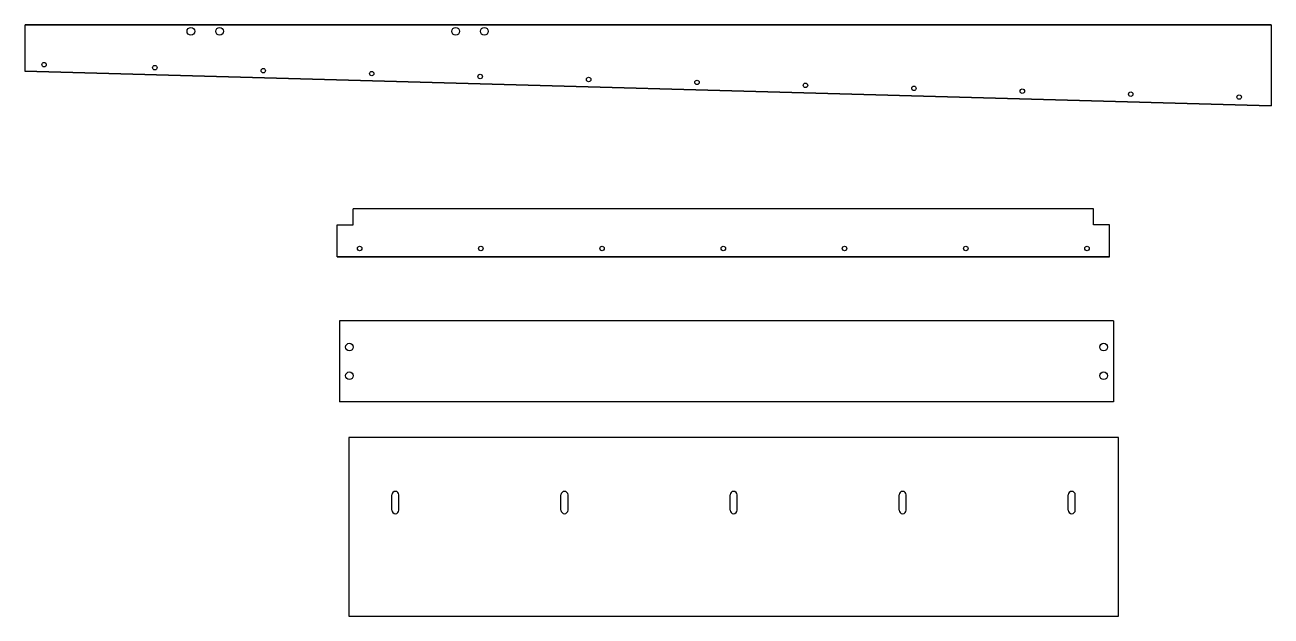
# Model space of a CAD drawing. Header units: millimetres. Extents: x 16309 to 18262, y 5682 to 6608.
import ezdxf

# ---------------------------------------------------------------- set-up
doc = ezdxf.new("R2010")
doc.units = ezdxf.units.MM

msp = doc.modelspace()

# ---------------------------------------------------------------- linework, layer by layer
at = {"color": 1}
for p, q in [((16309.4, 6608.3), (16309.4, 6535.6)), ((16309.9, 6608.3), (18262.4, 6608.3)), ((16309.9, 6608.3), (18137.9, 6608.3)), ((18262.4, 6608.3), (16309.9, 6608.3)), ((18262.4, 6608.3), (16309.9, 6608.3)), ((16309.9, 6608.3), (18262.4, 6608.3)), ((16309.9, 6608.3), (18262.4, 6608.3)), ((18262.4, 6608.3), (16309.9, 6608.3)), ((18248.9, 6608.3), (16420.9, 6608.3)), ((18262.4, 6608.3), (16434.9, 6608.3)), ((18262.4, 6608.3), (18262.4, 6481.3)), ((18262.4, 6481.3), (16309.4, 6535.6)), ((16309.4, 6535.6), (18262.4, 6481.3)), ((16309.4, 6535.6), (18262.4, 6481.3)), ((18262.4, 6481.3), (16309.4, 6535.6)), ((16309.4, 6535.6), (18262.4, 6481.3)), ((18262.4, 6481.3), (16309.4, 6535.6)), ((18262.4, 6481.3), (16309.4, 6535.6)), ((16309.4, 6535.6), (18262.4, 6481.3)), ((18015.5, 6144.4), (16802.5, 6144.4)), ((18015.5, 6017.4), (16802.5, 6017.4))]:
    msp.add_line(p, q, dxfattribs=at)
at = {"color": 2}
for p, q in [((16823.9, 6295), (16823.9, 6320)), ((17983.9, 6320), (16823.9, 6320)), ((17983.9, 6295), (17983.9, 6320)), ((16798.9, 6245), (16798.9, 6295)), ((16798.9, 6295), (16823.9, 6295)), ((18008.9, 6295), (17983.9, 6295)), ((18008.9, 6245), (18008.9, 6295)), ((16798.9, 6245), (18008.9, 6245)), ((18008.9, 6245), (16798.9, 6245)), ((18023, 5961.8), (16817, 5961.8)), ((16817, 5961.8), (16817, 5681.8)), ((18023, 5961.8), (16887, 5961.8)), ((18023, 5961.8), (17440, 5961.8)), ((18023, 5961.8), (17993, 5961.8)), ((18023, 5681.8), (18023, 5961.8)), ((16884.5, 5847.8), (16884.5, 5871.8)), ((16884.5, 5852.8), (16884.5, 5866.8)), ((16895.5, 5847.8), (16895.5, 5871.8)), ((16895.5, 5852.8), (16895.5, 5866.8)), ((17149.5, 5847.8), (17149.5, 5871.8)), ((17160.5, 5847.8), (17160.5, 5871.8)), ((17414.5, 5847.8), (17414.5, 5871.8)), ((17414.5, 5852.8), (17414.5, 5866.8)), ((17425.5, 5847.8), (17425.5, 5871.8)), ((17425.5, 5852.8), (17425.5, 5866.8)), ((17679.5, 5847.8), (17679.5, 5871.8)), ((17679.5, 5852.8), (17679.5, 5866.8)), ((17690.5, 5847.8), (17690.5, 5871.8)), ((17690.5, 5852.8), (17690.5, 5866.8)), ((17944.5, 5847.8), (17944.5, 5871.8)), ((17944.5, 5852.8), (17944.5, 5866.8)), ((17955.5, 5847.8), (17955.5, 5871.8)), ((17955.5, 5852.8), (17955.5, 5866.8)), ((16817, 5681.8), (18023, 5681.8))]:
    msp.add_line(p, q, dxfattribs=at)
for p, q in [((18015.5, 6144.4), (16802.5, 6144.4)), ((16802.5, 6144.4), (16802.5, 6017.4)), ((18015.5, 6144.4), (18015.5, 6017.4)), ((18015.5, 6017.4), (16802.5, 6017.4)), ((18015.5, 6017.4), (16802.5, 6017.4))]:
    msp.add_line(p, q)
at = {"color": 7}
for centre in [(16569.4, 6598.3), (16614.4, 6598.3), (16984.4, 6598.3), (16984.4, 6598.3), (17029.4, 6598.3)]:
    msp.add_circle(centre, 6, dxfattribs=at)
at = {"color": 1}
for centre in [(16339.4, 6546), (16513, 6541.3), (16682.9, 6536.6), (16852.9, 6532), (17022.8, 6527.4), (17192.8, 6522.8), (17362.7, 6518.2), (17532.6, 6513.6), (17702.6, 6509), (17872.5, 6504.4), (18042.4, 6499.8), (18212.4, 6495.2)]:
    msp.add_circle(centre, 3.5, dxfattribs=at)
at = {"color": 2}
for centre in [(16833.9, 6258), (17023.9, 6258), (17213.9, 6258), (17403.9, 6258), (17593.9, 6258), (17783.9, 6258), (17973.9, 6258)]:
    msp.add_circle(centre, 3.5, dxfattribs=at)
for centre in [(16818, 6103.4), (18000, 6103.4), (16818, 6058.4), (18000, 6058.4)]:
    msp.add_circle(centre, 6)
for centre, start, end in [((16890, 5871.8), 0, 180), ((17155, 5871.8), 0, 180), ((17420, 5871.8), 0, 180), ((17685, 5871.8), 0, 180), ((17950, 5871.8), 0, 180), ((16890, 5847.8), 180, 0), ((17155, 5847.8), 180, 0), ((17420, 5847.8), 180, 0), ((17685, 5847.8), 180, 0), ((17950, 5847.8), 180, 0)]:
    msp.add_arc(centre, 5.5, start, end, dxfattribs=at)

doc.saveas('drawing.dxf')
